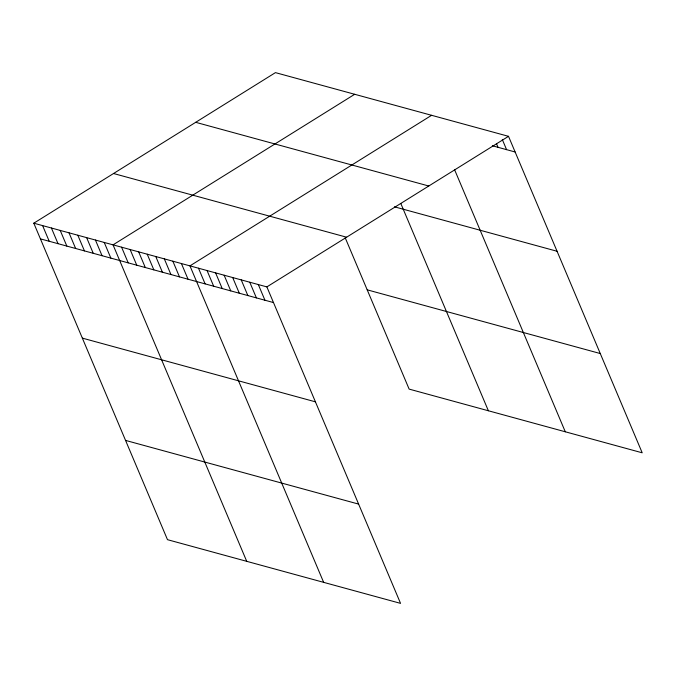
<?xml version="1.0" encoding="UTF-8"?>
<svg xmlns="http://www.w3.org/2000/svg" width="676" height="676" viewBox="0 0 676 676"><rect width="100%" height="100%" fill="white"/><g stroke="black" fill="none" stroke-linecap="round" stroke-linejoin="round"><path stroke-width="1.01" d="M33.8 223.198L266.868 286.894L400.555 603.372L167.487 539.676L33.8 223.198L275.445 72.628L508.513 136.324L642.2 452.802L409.132 389.106L345.216 237.791M354.689 94.285L113.044 244.856L246.732 561.333M431.601 115.309L189.956 265.871L323.643 582.349M266.868 286.894L508.513 136.324M492.348 145.762L515.129 151.99M195.702 122.314L428.77 186.01M394.438 206.814L557.066 251.261M113.543 173.512L346.611 237.208M367.203 289.835L600.271 353.54M40.416 238.865L273.484 302.561M82.354 338.127L315.422 401.831M125.55 440.406L358.618 504.102M502.302 139.518L506.586 149.658M496.48 143.633L498.043 147.326M454.593 169.735L565.288 431.787M400.843 203.552L488.376 410.763M258.325 284.554L264.941 300.228M249.774 282.222L256.39 297.888M241.231 279.889L247.847 295.556M232.688 277.549L239.304 293.215M224.136 275.216L230.753 290.883M215.593 272.876L222.21 288.551M207.05 270.544L213.667 286.21M198.499 268.211L205.115 283.878M181.413 263.539L188.029 279.205M172.862 261.206L179.478 276.873M164.319 258.866L170.935 274.532M155.776 256.534L162.392 272.2M147.224 254.193L153.841 269.859M138.681 251.861L145.298 267.527M130.138 249.529L136.755 265.195M121.587 247.188L128.203 262.854M104.239 242.447L110.856 258.114M95.434 240.039L102.051 255.705M86.629 237.631L93.246 253.297M77.824 235.231L84.441 250.897M69.02 232.823L75.636 248.489M60.215 230.415L66.831 246.081M51.41 228.006L58.026 243.673M42.605 225.607L49.221 241.273"/></g></svg>
